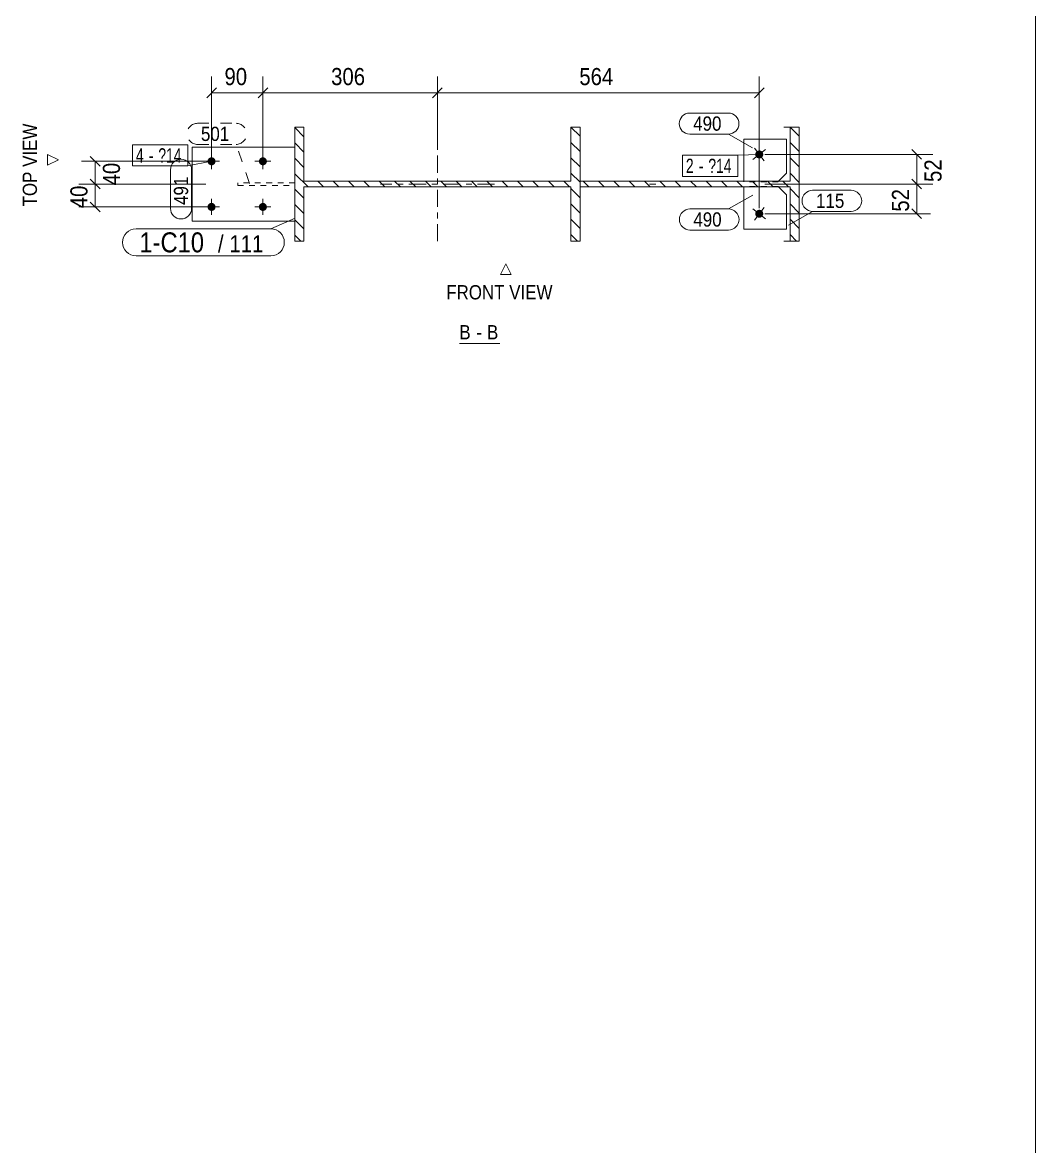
# Model space of a CAD drawing. Header units: millimetres. Extents: x 2 to 579, y 1 to 825.
# Drawn here: x 401.4 to 579, y 413 to 610 of the extents above; entities that cross this region are included whole.
import ezdxf

# ---------------------------------------------------------------- set-up
doc = ezdxf.new("R2010")
doc.units = ezdxf.units.MM
for name, pattern in [('XKITLINE00', [0]), ('XKITLINE01', [4, 1, -1, 1, -1]), ('XKITLINE02', [4, 2, -2]), ('XKITLINE03', [6, 3, -1, 1, -1])]:
    doc.linetypes.add(name, pattern=pattern)
for name, color, linetype, lineweight in [('Bolt', 3, 'Continuous', 0), ('BoltMark', 7, 'Continuous', 0), ('Dimensions', 7, 'Continuous', 0), ('DrawingSheet', 5, 'Continuous', 0), ('OtherObjectType', 7, 'Continuous', 0), ('Part', 2, 'Continuous', 0), ('PartMark', 7, 'Continuous', 0)]:
    doc.layers.add(name, color=color, linetype=linetype, lineweight=lineweight)
doc.styles.add('ARIAL', font='ARIAL.TTF')
doc.styles.add('ARIAL_NARROW', font='ARIALN.TTF')

# ---------------------------------------------------------------- blocks, each defined once
blk = doc.blocks.new('*A3')
at = {"layer": 'Part', "color": 7, "linetype": 'XKITLINE00', "lineweight": 0}
for p, q in [((450.78, 589.98), (449.18, 591.58)), ((499.18, 590.07), (497.58, 591.67)), ((450.78, 587.28), (449.18, 588.88)), ((499.18, 587.37), (497.58, 588.97)), ((450.78, 584.59), (449.18, 586.19)), ((499.18, 584.68), (497.58, 586.28)), ((451.5, 581.17), (449.18, 583.49)), ((499.18, 581.99), (497.58, 583.59)), ((454.2, 581.17), (453.2, 582.17)), ((456.89, 581.17), (455.89, 582.17)), ((459.59, 581.17), (458.59, 582.17)), ((462.28, 581.17), (461.28, 582.17)), ((464.97, 581.17), (463.97, 582.17)), ((467.67, 581.17), (466.67, 582.17)), ((470.36, 581.17), (469.36, 582.17)), ((473.06, 581.17), (472.06, 582.17)), ((475.75, 581.17), (474.75, 582.17)), ((478.44, 581.17), (477.44, 582.17)), ((481.14, 581.17), (480.14, 582.17)), ((483.83, 581.17), (482.83, 582.17)), ((486.53, 581.17), (485.53, 582.17)), ((489.22, 581.17), (488.22, 582.17)), ((491.91, 581.17), (490.91, 582.17)), ((494.61, 581.17), (493.61, 582.17)), ((497.3, 581.17), (496.3, 582.17)), ((450.78, 579.2), (449.18, 580.8)), ((499.18, 579.29), (497.58, 580.89)), ((450.78, 576.51), (449.18, 578.11)), ((499.18, 576.6), (497.58, 578.2)), ((450.78, 573.81), (449.18, 575.41)), ((499.18, 573.9), (497.58, 575.5)), ((450.23, 571.67), (449.18, 572.72)), ((498.72, 571.67), (497.58, 572.81))]:
    blk.add_line(p, q, dxfattribs=at)
blk = doc.blocks.new('*A4')
at = {"layer": 'Part', "color": 7, "linetype": 'XKITLINE00', "lineweight": 0}
for p, q in [((537.6, 590.06), (535.99, 591.67)), ((535.99, 591.67), (535.99, 591.67)), ((537.6, 587.37), (535.99, 588.97)), ((537.6, 584.67), (535.99, 586.28)), ((537.6, 581.98), (535.99, 583.59)), ((500.69, 581.17), (499.69, 582.17)), ((503.39, 581.17), (502.39, 582.17)), ((506.08, 581.17), (505.08, 582.17)), ((508.78, 581.17), (507.78, 582.17)), ((511.47, 581.17), (510.47, 582.17)), ((514.16, 581.17), (513.16, 582.17)), ((516.86, 581.17), (515.86, 582.17)), ((519.55, 581.17), (518.55, 582.17)), ((522.25, 581.17), (521.25, 582.17)), ((524.94, 581.17), (523.94, 582.17)), ((527.63, 581.17), (526.63, 582.17)), ((530.33, 581.17), (529.33, 582.17)), ((533.02, 581.17), (532.02, 582.17)), ((535.72, 581.17), (534.72, 582.17)), ((537.6, 579.28), (535.99, 580.89)), ((537.6, 576.59), (535.99, 578.2)), ((537.6, 573.89), (535.99, 575.5)), ((537.13, 571.67), (535.99, 572.81))]:
    blk.add_line(p, q, dxfattribs=at)
blk = doc.blocks.new('*A66')
at = {"layer": 'Bolt'}
blk.add_hatch(color=3, dxfattribs=at).paths.add_polyline_path([(530.01, 586.47), (529.99, 586.5), (529.97, 586.53), (529.95, 586.56), (529.94, 586.59), (529.92, 586.62), (529.91, 586.65), (529.9, 586.68), (529.9, 586.72), (529.89, 586.75), (529.88, 586.78), (529.88, 586.82), (529.88, 586.85), (529.88, 586.89), (529.88, 586.92), (529.88, 586.96), (529.89, 586.99), (529.9, 587.02), (529.9, 587.06), (529.91, 587.09), (529.93, 587.12), (529.94, 587.15), (529.95, 587.18), (529.97, 587.22), (529.99, 587.24), (530.01, 587.27), (530.03, 587.3), (530.05, 587.33), (530.07, 587.35), (530.1, 587.38), (530.12, 587.4), (530.15, 587.42), (530.18, 587.44), (530.2, 587.46), (530.23, 587.48), (530.26, 587.49), (530.3, 587.51), (530.33, 587.52), (530.36, 587.53), (530.39, 587.54), (530.43, 587.55), (530.46, 587.56), (530.49, 587.56), (530.53, 587.57), (530.56, 587.57), (530.6, 587.57), (530.63, 587.57), (530.67, 587.56), (530.7, 587.56), (530.73, 587.55), (530.77, 587.54), (530.8, 587.53), (530.83, 587.52), (530.86, 587.51), (530.89, 587.49), (530.92, 587.48), (530.95, 587.46), (530.98, 587.44), (531.01, 587.42), (531.04, 587.4), (531.06, 587.38), (531.09, 587.35), (531.11, 587.33), (531.13, 587.3), (531.15, 587.27), (531.17, 587.24), (531.19, 587.21), (531.2, 587.18), (531.22, 587.15), (531.23, 587.12), (531.24, 587.09), (531.25, 587.05), (531.26, 587.02), (531.27, 586.99), (531.27, 586.95), (531.28, 586.92), (531.28, 586.88), (531.28, 586.85), (531.28, 586.82), (531.27, 586.78), (531.27, 586.75), (531.26, 586.71), (531.25, 586.68), (531.24, 586.65), (531.23, 586.62), (531.22, 586.58), (531.2, 586.55), (531.19, 586.52), (531.17, 586.49), (531.15, 586.46), (531.13, 586.44), (531.11, 586.41), (531.08, 586.39), (531.06, 586.36), (531.03, 586.34), (531.01, 586.32), (530.98, 586.3), (530.95, 586.28), (530.92, 586.26), (530.89, 586.24), (530.86, 586.23), (530.83, 586.22), (530.8, 586.2), (530.76, 586.19), (530.73, 586.19), (530.7, 586.18), (530.66, 586.17), (530.63, 586.17), (530.59, 586.17), (530.56, 586.17), (530.53, 586.17), (530.49, 586.17), (530.46, 586.18), (530.42, 586.19), (530.39, 586.19), (530.36, 586.2), (530.33, 586.22), (530.29, 586.23), (530.26, 586.24), (530.23, 586.26), (530.2, 586.28), (530.17, 586.3), (530.15, 586.32), (530.12, 586.34), (530.09, 586.36), (530.07, 586.39), (530.05, 586.41), (530.03, 586.44)], flags=17)
at = {"layer": 'Bolt', "color": 3, "linetype": 'XKITLINE00', "lineweight": 0}
for p, q in [((529.47, 586.01), (531.68, 587.73)), ((531.44, 585.76), (529.72, 587.97))]:
    blk.add_line(p, q, dxfattribs=at)
blk = doc.blocks.new('*A67')
at = {"layer": 'Bolt'}
blk.add_hatch(color=3, dxfattribs=at).paths.add_polyline_path([(531.11, 576.01), (531.09, 575.99), (531.06, 575.96), (531.04, 575.94), (531.01, 575.92), (530.98, 575.9), (530.95, 575.88), (530.92, 575.86), (530.89, 575.84), (530.86, 575.83), (530.83, 575.82), (530.8, 575.8), (530.77, 575.79), (530.73, 575.79), (530.7, 575.78), (530.67, 575.77), (530.63, 575.77), (530.6, 575.77), (530.56, 575.77), (530.53, 575.77), (530.49, 575.77), (530.46, 575.78), (530.43, 575.79), (530.39, 575.79), (530.36, 575.8), (530.33, 575.82), (530.3, 575.83), (530.26, 575.84), (530.23, 575.86), (530.2, 575.88), (530.18, 575.9), (530.15, 575.92), (530.12, 575.94), (530.1, 575.96), (530.07, 575.99), (530.05, 576.01), (530.03, 576.04), (530.01, 576.06), (529.99, 576.09), (529.97, 576.12), (529.95, 576.15), (529.94, 576.18), (529.93, 576.22), (529.91, 576.25), (529.9, 576.28), (529.9, 576.31), (529.89, 576.35), (529.88, 576.38), (529.88, 576.42), (529.88, 576.45), (529.88, 576.48), (529.88, 576.52), (529.88, 576.55), (529.89, 576.59), (529.9, 576.62), (529.9, 576.65), (529.91, 576.69), (529.92, 576.72), (529.94, 576.75), (529.95, 576.78), (529.97, 576.81), (529.99, 576.84), (530.01, 576.87), (530.03, 576.9), (530.05, 576.93), (530.07, 576.95), (530.09, 576.98), (530.12, 577), (530.15, 577.02), (530.17, 577.04), (530.2, 577.06), (530.23, 577.08), (530.26, 577.09), (530.29, 577.11), (530.33, 577.12), (530.36, 577.13), (530.39, 577.14), (530.42, 577.15), (530.46, 577.16), (530.49, 577.16), (530.53, 577.17), (530.56, 577.17), (530.59, 577.17), (530.63, 577.17), (530.66, 577.16), (530.7, 577.16), (530.73, 577.15), (530.76, 577.14), (530.8, 577.13), (530.83, 577.12), (530.86, 577.11), (530.89, 577.09), (530.92, 577.08), (530.95, 577.06), (530.98, 577.04), (531.01, 577.02), (531.03, 577), (531.06, 576.98), (531.08, 576.95), (531.11, 576.93), (531.13, 576.9), (531.15, 576.87), (531.17, 576.84), (531.19, 576.82), (531.2, 576.78), (531.22, 576.75), (531.23, 576.72), (531.24, 576.69), (531.25, 576.66), (531.26, 576.62), (531.27, 576.59), (531.27, 576.56), (531.28, 576.52), (531.28, 576.49), (531.28, 576.45), (531.28, 576.42), (531.27, 576.38), (531.27, 576.35), (531.26, 576.32), (531.25, 576.28), (531.24, 576.25), (531.23, 576.22), (531.22, 576.19), (531.2, 576.16), (531.19, 576.13), (531.17, 576.1), (531.15, 576.07), (531.13, 576.04)], flags=17)
at = {"layer": 'Bolt', "color": 3, "linetype": 'XKITLINE00', "lineweight": 0}
for p, q in [((531.68, 575.61), (529.47, 577.33)), ((531.44, 577.57), (529.72, 575.36))]:
    blk.add_line(p, q, dxfattribs=at)
blk = doc.blocks.new('*A68')
at = {"layer": 'Bolt'}
for points in [[(434.61, 586.37), (434.65, 586.37), (434.68, 586.36), (434.72, 586.36), (434.75, 586.35), (434.78, 586.34), (434.81, 586.33), (434.85, 586.32), (434.88, 586.3), (434.91, 586.29), (434.94, 586.27), (434.97, 586.25), (435, 586.23), (435.02, 586.21), (435.05, 586.19), (435.07, 586.16), (435.1, 586.14), (435.12, 586.11), (435.14, 586.09), (435.16, 586.06), (435.18, 586.03), (435.2, 586), (435.21, 585.97), (435.23, 585.94), (435.24, 585.9), (435.25, 585.87), (435.26, 585.84), (435.26, 585.81), (435.27, 585.77), (435.28, 585.74), (435.28, 585.7), (435.28, 585.67), (435.28, 585.63), (435.28, 585.6), (435.27, 585.57), (435.26, 585.53), (435.26, 585.5), (435.25, 585.47), (435.24, 585.43), (435.23, 585.4), (435.21, 585.37), (435.2, 585.34), (435.18, 585.31), (435.16, 585.28), (435.14, 585.25), (435.12, 585.22), (435.1, 585.2), (435.07, 585.17), (435.05, 585.15), (435.02, 585.13), (435, 585.11), (434.97, 585.09), (434.94, 585.07), (434.91, 585.05), (434.88, 585.04), (434.85, 585.02), (434.81, 585.01), (434.78, 585), (434.75, 584.99), (434.72, 584.98), (434.68, 584.98), (434.65, 584.97), (434.61, 584.97), (434.58, 584.97), (434.54, 584.97), (434.51, 584.97), (434.48, 584.98), (434.44, 584.98), (434.41, 584.99), (434.38, 585), (434.34, 585.01), (434.31, 585.02), (434.28, 585.04), (434.25, 585.05), (434.22, 585.07), (434.19, 585.09), (434.16, 585.11), (434.13, 585.13), (434.11, 585.15), (434.08, 585.17), (434.06, 585.2), (434.04, 585.22), (434.02, 585.25), (434, 585.28), (433.98, 585.31), (433.96, 585.34), (433.95, 585.37), (433.93, 585.4), (433.92, 585.43), (433.91, 585.47), (433.9, 585.5), (433.89, 585.53), (433.89, 585.57), (433.88, 585.6), (433.88, 585.63), (433.88, 585.67), (433.88, 585.7), (433.88, 585.74), (433.89, 585.77), (433.89, 585.81), (433.9, 585.84), (433.91, 585.87), (433.92, 585.9), (433.93, 585.94), (433.95, 585.97), (433.96, 586), (433.98, 586.03), (434, 586.06), (434.02, 586.09), (434.04, 586.11), (434.06, 586.14), (434.08, 586.16), (434.11, 586.19), (434.13, 586.21), (434.16, 586.23), (434.19, 586.25), (434.22, 586.27), (434.25, 586.29), (434.28, 586.3), (434.31, 586.32), (434.34, 586.33), (434.38, 586.34), (434.41, 586.35), (434.44, 586.36), (434.48, 586.36), (434.51, 586.37), (434.54, 586.37), (434.58, 586.37)], [(443.61, 586.37), (443.65, 586.37), (443.68, 586.36), (443.72, 586.36), (443.75, 586.35), (443.78, 586.34), (443.81, 586.33), (443.85, 586.32), (443.88, 586.3), (443.91, 586.29), (443.94, 586.27), (443.97, 586.25), (444, 586.23), (444.02, 586.21), (444.05, 586.19), (444.07, 586.16), (444.1, 586.14), (444.12, 586.11), (444.14, 586.09), (444.16, 586.06), (444.18, 586.03), (444.2, 586), (444.21, 585.97), (444.23, 585.94), (444.24, 585.9), (444.25, 585.87), (444.26, 585.84), (444.26, 585.81), (444.27, 585.77), (444.28, 585.74), (444.28, 585.7), (444.28, 585.67), (444.28, 585.63), (444.28, 585.6), (444.27, 585.57), (444.26, 585.53), (444.26, 585.5), (444.25, 585.47), (444.24, 585.43), (444.23, 585.4), (444.21, 585.37), (444.2, 585.34), (444.18, 585.31), (444.16, 585.28), (444.14, 585.25), (444.12, 585.22), (444.1, 585.2), (444.07, 585.17), (444.05, 585.15), (444.02, 585.13), (444, 585.11), (443.97, 585.09), (443.94, 585.07), (443.91, 585.05), (443.88, 585.04), (443.85, 585.02), (443.81, 585.01), (443.78, 585), (443.75, 584.99), (443.72, 584.98), (443.68, 584.98), (443.65, 584.97), (443.61, 584.97), (443.58, 584.97), (443.54, 584.97), (443.51, 584.97), (443.48, 584.98), (443.44, 584.98), (443.41, 584.99), (443.38, 585), (443.34, 585.01), (443.31, 585.02), (443.28, 585.04), (443.25, 585.05), (443.22, 585.07), (443.19, 585.09), (443.16, 585.11), (443.13, 585.13), (443.11, 585.15), (443.08, 585.17), (443.06, 585.2), (443.04, 585.22), (443.02, 585.25), (443, 585.28), (442.98, 585.31), (442.96, 585.34), (442.95, 585.37), (442.93, 585.4), (442.92, 585.43), (442.91, 585.47), (442.9, 585.5), (442.89, 585.53), (442.89, 585.57), (442.88, 585.6), (442.88, 585.63), (442.88, 585.67), (442.88, 585.7), (442.88, 585.74), (442.89, 585.77), (442.89, 585.81), (442.9, 585.84), (442.91, 585.87), (442.92, 585.9), (442.93, 585.94), (442.95, 585.97), (442.96, 586), (442.98, 586.03), (443, 586.06), (443.02, 586.09), (443.04, 586.11), (443.06, 586.14), (443.08, 586.16), (443.11, 586.19), (443.13, 586.21), (443.16, 586.23), (443.19, 586.25), (443.22, 586.27), (443.25, 586.29), (443.28, 586.3), (443.31, 586.32), (443.34, 586.33), (443.38, 586.34), (443.41, 586.35), (443.44, 586.36), (443.48, 586.36), (443.51, 586.37), (443.54, 586.37), (443.58, 586.37)], [(434.61, 578.37), (434.65, 578.37), (434.68, 578.36), (434.72, 578.36), (434.75, 578.35), (434.78, 578.34), (434.81, 578.33), (434.85, 578.32), (434.88, 578.3), (434.91, 578.29), (434.94, 578.27), (434.97, 578.25), (435, 578.23), (435.02, 578.21), (435.05, 578.19), (435.07, 578.16), (435.1, 578.14), (435.12, 578.11), (435.14, 578.09), (435.16, 578.06), (435.18, 578.03), (435.2, 578), (435.21, 577.97), (435.23, 577.94), (435.24, 577.9), (435.25, 577.87), (435.26, 577.84), (435.26, 577.81), (435.27, 577.77), (435.28, 577.74), (435.28, 577.7), (435.28, 577.67), (435.28, 577.63), (435.28, 577.6), (435.27, 577.57), (435.26, 577.53), (435.26, 577.5), (435.25, 577.47), (435.24, 577.43), (435.23, 577.4), (435.21, 577.37), (435.2, 577.34), (435.18, 577.31), (435.16, 577.28), (435.14, 577.25), (435.12, 577.22), (435.1, 577.2), (435.07, 577.17), (435.05, 577.15), (435.02, 577.13), (435, 577.11), (434.97, 577.09), (434.94, 577.07), (434.91, 577.05), (434.88, 577.04), (434.85, 577.02), (434.81, 577.01), (434.78, 577), (434.75, 576.99), (434.72, 576.98), (434.68, 576.98), (434.65, 576.97), (434.61, 576.97), (434.58, 576.97), (434.54, 576.97), (434.51, 576.97), (434.48, 576.98), (434.44, 576.98), (434.41, 576.99), (434.38, 577), (434.34, 577.01), (434.31, 577.02), (434.28, 577.04), (434.25, 577.05), (434.22, 577.07), (434.19, 577.09), (434.16, 577.11), (434.13, 577.13), (434.11, 577.15), (434.08, 577.17), (434.06, 577.2), (434.04, 577.22), (434.02, 577.25), (434, 577.28), (433.98, 577.31), (433.96, 577.34), (433.95, 577.37), (433.93, 577.4), (433.92, 577.43), (433.91, 577.47), (433.9, 577.5), (433.89, 577.53), (433.89, 577.57), (433.88, 577.6), (433.88, 577.63), (433.88, 577.67), (433.88, 577.7), (433.88, 577.74), (433.89, 577.77), (433.89, 577.81), (433.9, 577.84), (433.91, 577.87), (433.92, 577.9), (433.93, 577.94), (433.95, 577.97), (433.96, 578), (433.98, 578.03), (434, 578.06), (434.02, 578.09), (434.04, 578.11), (434.06, 578.14), (434.08, 578.16), (434.11, 578.19), (434.13, 578.21), (434.16, 578.23), (434.19, 578.25), (434.22, 578.27), (434.25, 578.29), (434.28, 578.3), (434.31, 578.32), (434.34, 578.33), (434.38, 578.34), (434.41, 578.35), (434.44, 578.36), (434.48, 578.36), (434.51, 578.37), (434.54, 578.37), (434.58, 578.37)], [(443.61, 578.37), (443.65, 578.37), (443.68, 578.36), (443.72, 578.36), (443.75, 578.35), (443.78, 578.34), (443.81, 578.33), (443.85, 578.32), (443.88, 578.3), (443.91, 578.29), (443.94, 578.27), (443.97, 578.25), (444, 578.23), (444.02, 578.21), (444.05, 578.19), (444.07, 578.16), (444.1, 578.14), (444.12, 578.11), (444.14, 578.09), (444.16, 578.06), (444.18, 578.03), (444.2, 578), (444.21, 577.97), (444.23, 577.94), (444.24, 577.9), (444.25, 577.87), (444.26, 577.84), (444.26, 577.81), (444.27, 577.77), (444.28, 577.74), (444.28, 577.7), (444.28, 577.67), (444.28, 577.63), (444.28, 577.6), (444.27, 577.57), (444.26, 577.53), (444.26, 577.5), (444.25, 577.47), (444.24, 577.43), (444.23, 577.4), (444.21, 577.37), (444.2, 577.34), (444.18, 577.31), (444.16, 577.28), (444.14, 577.25), (444.12, 577.22), (444.1, 577.2), (444.07, 577.17), (444.05, 577.15), (444.02, 577.13), (444, 577.11), (443.97, 577.09), (443.94, 577.07), (443.91, 577.05), (443.88, 577.04), (443.85, 577.02), (443.81, 577.01), (443.78, 577), (443.75, 576.99), (443.72, 576.98), (443.68, 576.98), (443.65, 576.97), (443.61, 576.97), (443.58, 576.97), (443.54, 576.97), (443.51, 576.97), (443.48, 576.98), (443.44, 576.98), (443.41, 576.99), (443.38, 577), (443.34, 577.01), (443.31, 577.02), (443.28, 577.04), (443.25, 577.05), (443.22, 577.07), (443.19, 577.09), (443.16, 577.11), (443.13, 577.13), (443.11, 577.15), (443.08, 577.17), (443.06, 577.2), (443.04, 577.22), (443.02, 577.25), (443, 577.28), (442.98, 577.31), (442.96, 577.34), (442.95, 577.37), (442.93, 577.4), (442.92, 577.43), (442.91, 577.47), (442.9, 577.5), (442.89, 577.53), (442.89, 577.57), (442.88, 577.6), (442.88, 577.63), (442.88, 577.67), (442.88, 577.7), (442.88, 577.74), (442.89, 577.77), (442.89, 577.81), (442.9, 577.84), (442.91, 577.87), (442.92, 577.9), (442.93, 577.94), (442.95, 577.97), (442.96, 578), (442.98, 578.03), (443, 578.06), (443.02, 578.09), (443.04, 578.11), (443.06, 578.14), (443.08, 578.16), (443.11, 578.19), (443.13, 578.21), (443.16, 578.23), (443.19, 578.25), (443.22, 578.27), (443.25, 578.29), (443.28, 578.3), (443.31, 578.32), (443.34, 578.33), (443.38, 578.34), (443.41, 578.35), (443.44, 578.36), (443.48, 578.36), (443.51, 578.37), (443.54, 578.37), (443.58, 578.37)]]:
    blk.add_hatch(color=3, dxfattribs=at).paths.add_polyline_path(points, flags=17)
at = {"layer": 'Bolt', "color": 3, "linetype": 'XKITLINE00', "lineweight": 0}
for p, q in [((433.18, 585.67), (435.98, 585.67)), ((434.58, 587.07), (434.58, 584.27)), ((442.18, 585.67), (444.98, 585.67)), ((443.58, 587.07), (443.58, 584.27)), ((433.18, 577.67), (435.98, 577.67)), ((434.58, 579.07), (434.58, 576.27)), ((442.18, 577.67), (444.98, 577.67)), ((443.58, 579.07), (443.58, 576.27))]:
    blk.add_line(p, q, dxfattribs=at)
blk = doc.blocks.new('*A69')
at = {"layer": 'Part', "color": 2, "linetype": 'XKITLINE00', "lineweight": 0}
for p, q in [((449.18, 571.67), (449.18, 591.67)), ((449.18, 591.67), (450.78, 591.67)), ((450.78, 591.67), (450.78, 582.17)), ((497.58, 591.67), (499.18, 591.67)), ((497.58, 582.17), (497.58, 591.67)), ((499.18, 591.67), (499.18, 571.67)), ((450.78, 582.17), (497.58, 582.17)), ((497.58, 581.17), (450.78, 581.17)), ((450.78, 581.17), (450.78, 571.67)), ((497.58, 571.67), (497.58, 581.17)), ((450.78, 571.67), (449.18, 571.67)), ((499.18, 571.67), (497.58, 571.67))]:
    blk.add_line(p, q, dxfattribs=at)
at = {"layer": 'Part', "color": 7, "linetype": 'XKITLINE03', "lineweight": 0}
for p, q in [((474.18, 571.67), (474.18, 591.67)), ((484.18, 581.67), (464.18, 581.67))]:
    blk.add_line(p, q, dxfattribs=at)
blk = doc.blocks.new('*A70')
at = {"layer": 'Part', "color": 2, "linetype": 'XKITLINE00', "lineweight": 0}
for p, q in [((527.88, 582.17), (527.88, 589.57)), ((527.88, 589.57), (535.38, 589.57)), ((535.38, 589.57), (535.38, 583.57)), ((535.38, 583.57), (533.98, 582.17))]:
    blk.add_line(p, q, dxfattribs=at)
at = {"layer": 'Part', "color": 7, "linetype": 'XKITLINE01', "lineweight": 0}
for p, q in [((527.88, 582.07), (527.88, 582.17)), ((533.88, 582.07), (527.88, 582.07)), ((533.98, 582.17), (533.88, 582.07))]:
    blk.add_line(p, q, dxfattribs=at)
blk = doc.blocks.new('*A71')
at = {"layer": 'Part', "color": 7, "linetype": 'XKITLINE01', "lineweight": 0}
for p, q in [((533.88, 581.27), (527.88, 581.27)), ((527.88, 581.17), (527.88, 581.27)), ((527.88, 581.27), (527.88, 581.17)), ((533.98, 581.17), (533.88, 581.27))]:
    blk.add_line(p, q, dxfattribs=at)
at = {"layer": 'Part', "color": 2, "linetype": 'XKITLINE00', "lineweight": 0}
for p, q in [((527.88, 573.77), (527.88, 581.17)), ((535.38, 579.77), (533.98, 581.17)), ((535.38, 573.77), (535.38, 579.77)), ((535.38, 573.77), (527.88, 573.77))]:
    blk.add_line(p, q, dxfattribs=at)
blk = doc.blocks.new('*A72')
at = {"layer": 'Part', "color": 7, "linetype": 'XKITLINE01', "lineweight": 0}
for p, q in [((439.18, 581.92), (439.18, 581.42)), ((449.18, 581.92), (439.18, 581.92)), ((439.18, 581.42), (449.18, 581.42)), ((449.18, 581.42), (449.18, 581.92))]:
    blk.add_line(p, q, dxfattribs=at)
blk = doc.blocks.new('*A73')
at = {"layer": 'Part', "color": 2, "linetype": 'XKITLINE00', "lineweight": 0}
for p, q in [((431.18, 588.17), (431.18, 575.17)), ((431.18, 588.17), (449.18, 588.17)), ((431.18, 575.17), (449.18, 575.17))]:
    blk.add_line(p, q, dxfattribs=at)
at = {"layer": 'Part', "color": 7, "linetype": 'XKITLINE01', "lineweight": 0}
for p, q in [((431.18, 575.17), (431.18, 588.17)), ((449.18, 575.17), (449.18, 588.17)), ((449.18, 588.17), (449.18, 575.17))]:
    blk.add_line(p, q, dxfattribs=at)
blk = doc.blocks.new('*A74')
at = {"layer": 'Part', "color": 2, "linetype": 'XKITLINE00', "lineweight": 0}
for p, q in [((534.87, 591.67), (537.6, 591.67)), ((535.99, 582.17), (535.99, 591.67)), ((537.6, 591.67), (537.6, 571.67)), ((499.18, 581.17), (499.18, 582.17)), ((499.18, 582.17), (499.18, 582.17)), ((499.18, 582.17), (535.99, 582.17)), ((535.99, 581.17), (499.18, 581.17)), ((535.99, 571.67), (535.99, 581.17)), ((537.6, 571.67), (534.87, 571.67))]:
    blk.add_line(p, q, dxfattribs=at)
at = {"layer": 'Part', "color": 7, "linetype": 'XKITLINE03', "lineweight": 0}
blk.add_line((512.45, 581.67), (511.33, 581.67), dxfattribs=at)
blk = doc.blocks.new('*A84')
at = {"layer": 'DrawingSheet', "color": 5, "linetype": 'XKITLINE00', "lineweight": 0}
blk.add_line((579, 5), (579, 825), dxfattribs=at)
blk = doc.blocks.new('*A186')
at = {"layer": 'Dimensions', "color": 7, "linetype": 'XKITLINE00', "lineweight": 0}
for p, q in [((434.58, 586.67), (434.58, 600.52)), ((443.58, 586.67), (443.58, 600.52)), ((435.43, 598.52), (433.73, 596.82)), ((434.58, 597.67), (443.58, 597.67)), ((444.43, 598.52), (442.73, 596.82))]:
    blk.add_line(p, q, dxfattribs=at)
at = {"layer": 'Dimensions', "color": 3}
for p in [(434.58, 597.67), (443.58, 597.67)]:
    blk.add_point(p, dxfattribs=at)
at = {"layer": 'Dimensions', "color": 3, "style": 'ARIAL', "width": 0.85}
blk.add_text('90', height=3, dxfattribs=at).set_placement((436.85, 599.02))
blk = doc.blocks.new('*A187')
at = {"layer": 'Dimensions', "color": 7, "linetype": 'XKITLINE00', "lineweight": 0}
for p, q in [((443.58, 586.67), (443.58, 600.52)), ((474.18, 587.87), (474.18, 600.52)), ((444.43, 598.52), (442.73, 596.82)), ((443.58, 597.67), (474.18, 597.67)), ((475.03, 598.52), (473.33, 596.82))]:
    blk.add_line(p, q, dxfattribs=at)
at = {"layer": 'Dimensions', "color": 3}
for p in [(443.58, 597.67), (474.18, 597.67)]:
    blk.add_point(p, dxfattribs=at)
at = {"layer": 'Dimensions', "color": 3, "style": 'ARIAL', "width": 0.85}
blk.add_text('306', height=3, dxfattribs=at).set_placement((455.54, 599.02))
blk = doc.blocks.new('*A188')
at = {"layer": 'Dimensions', "color": 7, "linetype": 'XKITLINE00', "lineweight": 0}
for p, q in [((474.18, 587.87), (474.18, 600.52)), ((530.58, 577.47), (530.58, 600.52)), ((475.03, 598.52), (473.33, 596.82)), ((474.18, 597.67), (530.58, 597.67)), ((531.43, 598.52), (529.73, 596.82))]:
    blk.add_line(p, q, dxfattribs=at)
at = {"layer": 'Dimensions', "color": 3}
for p in [(474.18, 597.67), (530.58, 597.67)]:
    blk.add_point(p, dxfattribs=at)
at = {"layer": 'Dimensions', "color": 3, "style": 'ARIAL', "width": 0.85}
blk.add_text('564', height=3, dxfattribs=at).set_placement((499.04, 599.02))
blk = doc.blocks.new('*A189')
at = {"layer": 'Dimensions', "color": 7, "linetype": 'XKITLINE00', "lineweight": 0}
for p, q in [((531.58, 581.67), (560.58, 581.67)), ((557.33, 582.52), (559.03, 580.82)), ((558.18, 576.47), (558.18, 581.67)), ((557.33, 577.32), (559.03, 575.62)), ((531.58, 576.47), (560.58, 576.47))]:
    blk.add_line(p, q, dxfattribs=at)
at = {"layer": 'Dimensions', "color": 3}
for p in [(558.18, 581.67), (558.18, 576.47)]:
    blk.add_point(p, dxfattribs=at)
at = {"layer": 'Dimensions', "color": 3, "style": 'ARIAL', "width": 0.85}
blk.add_text('52', height=3, rotation=90.0002, dxfattribs=at).set_placement((556.83, 576.84))
blk = doc.blocks.new('*A190')
at = {"layer": 'Dimensions', "color": 7, "linetype": 'XKITLINE00', "lineweight": 0}
for p, q in [((557.33, 587.72), (559.03, 586.02)), ((531.58, 586.87), (561.03, 586.87)), ((558.18, 581.67), (558.18, 586.87)), ((531.58, 581.67), (561.03, 581.67)), ((557.33, 582.52), (559.03, 580.82))]:
    blk.add_line(p, q, dxfattribs=at)
at = {"layer": 'Dimensions', "color": 3}
for p in [(558.18, 586.87), (558.18, 581.67)]:
    blk.add_point(p, dxfattribs=at)
at = {"layer": 'Dimensions', "color": 3, "style": 'ARIAL', "width": 0.85}
blk.add_text('52', height=3, rotation=90.0002, dxfattribs=at).set_placement((562.53, 582.04))
blk = doc.blocks.new('*A191')
at = {"layer": 'Dimensions', "color": 7, "linetype": 'XKITLINE00', "lineweight": 0}
for p, q in [((433.58, 581.67), (411.33, 581.67)), ((413.33, 582.52), (415.03, 580.82)), ((414.18, 577.67), (414.18, 581.67)), ((433.58, 577.67), (411.33, 577.67)), ((413.33, 578.52), (415.03, 576.82))]:
    blk.add_line(p, q, dxfattribs=at)
at = {"layer": 'Dimensions', "color": 3}
for p in [(414.18, 581.67), (414.18, 577.67)]:
    blk.add_point(p, dxfattribs=at)
at = {"layer": 'Dimensions', "color": 3, "style": 'ARIAL', "width": 0.85}
blk.add_text('40', height=3, rotation=90.0002, dxfattribs=at).set_placement((412.83, 577.44))
blk = doc.blocks.new('*A192')
at = {"layer": 'Dimensions', "color": 7, "linetype": 'XKITLINE00', "lineweight": 0}
for p, q in [((433.58, 585.67), (411.78, 585.67)), ((413.33, 586.52), (415.03, 584.82)), ((414.18, 581.67), (414.18, 585.67)), ((433.58, 581.67), (411.78, 581.67)), ((413.33, 582.52), (415.03, 580.82))]:
    blk.add_line(p, q, dxfattribs=at)
at = {"layer": 'Dimensions', "color": 3}
for p in [(414.18, 585.67), (414.18, 581.67)]:
    blk.add_point(p, dxfattribs=at)
at = {"layer": 'Dimensions', "color": 3, "style": 'ARIAL', "width": 0.85}
blk.add_text('40', height=3, rotation=90.0002, dxfattribs=at).set_placement((418.53, 581.44))
blk = doc.blocks.new('*A193')
at = {"layer": 'BoltMark', "color": 7, "linetype": 'XKITLINE00', "lineweight": 0}
for p, q in [((420.72, 588.55), (430.41, 588.55)), ((420.72, 584.85), (420.72, 588.55)), ((430.41, 584.85), (430.41, 588.55)), ((434.58, 585.67), (430.41, 584.85)), ((420.72, 584.85), (430.41, 584.85))]:
    blk.add_line(p, q, dxfattribs=at)
at = {"layer": 'BoltMark', "color": 3, "style": 'ARIAL_NARROW', "width": 0.85}
for s, p in [('4', (421.32, 585.45)), ('?14', (425.25, 585.45)), ('-', (423.59, 585.45))]:
    blk.add_text(s, height=2.5, dxfattribs=at).set_placement(p)
blk = doc.blocks.new('*A194')
at = {"layer": 'BoltMark', "color": 7, "linetype": 'XKITLINE00', "lineweight": 0}
for p, q in [((517.12, 586.72), (526.81, 586.72)), ((517.12, 583.02), (517.12, 586.72)), ((530.58, 586.87), (526.81, 586.72)), ((526.81, 583.02), (526.81, 586.72)), ((517.12, 583.02), (526.81, 583.02))]:
    blk.add_line(p, q, dxfattribs=at)
at = {"layer": 'BoltMark', "color": 3, "style": 'ARIAL_NARROW', "width": 0.85}
for s, p in [('2', (517.72, 583.62)), ('?14', (521.65, 583.62)), ('-', (519.99, 583.62))]:
    blk.add_text(s, height=2.5, dxfattribs=at).set_placement(p)
blk = doc.blocks.new('*A195')
at = {"layer": 'PartMark', "color": 7, "linetype": 'XKITLINE00', "lineweight": 0}
for p, q in [((539.93, 580.59), (546.69, 580.59)), ((535.69, 574.5), (539.93, 576.89)), ((539.93, 576.89), (546.69, 576.89))]:
    blk.add_line(p, q, dxfattribs=at)
for centre, start, end in [((539.93, 578.74), 90, 270), ((546.69, 578.74), 270, 90)]:
    blk.add_arc(centre, 1.85, start, end, dxfattribs=at)
at = {"layer": 'PartMark', "color": 3, "style": 'ARIAL', "width": 0.85}
blk.add_text('115', height=2.5, dxfattribs=at).set_placement((540.53, 577.49))
blk = doc.blocks.new('*A196')
at = {"layer": 'PartMark', "color": 7, "linetype": 'XKITLINE00', "lineweight": 0}
for p, q in [((427.38, 577.42), (427.38, 584.18)), ((431.08, 577.42), (431.08, 584.18))]:
    blk.add_line(p, q, dxfattribs=at)
for centre, start, end in [((429.23, 584.18), 0, 180), ((429.23, 577.42), 180, 0)]:
    blk.add_arc(centre, 1.85, start, end, dxfattribs=at)
at = {"layer": 'PartMark', "color": 3, "style": 'ARIAL', "width": 0.85}
blk.add_text('491', height=2.5, rotation=90.0002, dxfattribs=at).set_placement((430.48, 578.02))
blk = doc.blocks.new('*A197')
at = {"layer": 'PartMark', "color": 7, "linetype": 'XKITLINE02', "lineweight": 0}
for p, q in [((432.12, 592.33), (438.88, 592.33)), ((432.12, 588.63), (438.88, 588.63)), ((441.21, 581.79), (438.88, 588.63))]:
    blk.add_line(p, q, dxfattribs=at)
for centre, start, end in [((432.12, 590.48), 90, 270), ((438.88, 590.48), 270, 90)]:
    blk.add_arc(centre, 1.85, start, end, dxfattribs=at)
at = {"layer": 'PartMark', "color": 3, "style": 'ARIAL', "width": 0.85}
blk.add_text('501', height=2.5, dxfattribs=at).set_placement((432.72, 589.23))
blk = doc.blocks.new('*A198')
at = {"layer": 'PartMark', "color": 7, "linetype": 'XKITLINE00', "lineweight": 0}
for p, q in [((529.43, 579.71), (525.19, 577.32)), ((518.43, 577.32), (525.19, 577.32)), ((518.43, 573.62), (525.19, 573.62))]:
    blk.add_line(p, q, dxfattribs=at)
for centre, start, end in [((518.43, 575.47), 90, 270), ((525.19, 575.47), 270, 90)]:
    blk.add_arc(centre, 1.85, start, end, dxfattribs=at)
at = {"layer": 'PartMark', "color": 3, "style": 'ARIAL', "width": 0.85}
blk.add_text('490', height=2.5, dxfattribs=at).set_placement((519.03, 574.22))
blk = doc.blocks.new('*A199')
at = {"layer": 'PartMark', "color": 7, "linetype": 'XKITLINE00', "lineweight": 0}
for p, q in [((518.4, 594.13), (525.17, 594.13)), ((518.4, 590.43), (525.17, 590.43)), ((529.41, 588.04), (525.17, 590.43))]:
    blk.add_line(p, q, dxfattribs=at)
for centre, start, end in [((518.4, 592.28), 90, 270), ((525.17, 592.28), 270, 90)]:
    blk.add_arc(centre, 1.85, start, end, dxfattribs=at)
at = {"layer": 'PartMark', "color": 3, "style": 'ARIAL', "width": 0.85}
blk.add_text('490', height=2.5, dxfattribs=at).set_placement((519, 591.03))
blk = doc.blocks.new('*A200')
at = {"layer": 'PartMark', "color": 7, "linetype": 'XKITLINE00', "lineweight": 0}
for p, q in [((449.23, 575.7), (444.98, 573.81)), ((421.34, 573.81), (444.98, 573.81)), ((421.34, 569.11), (444.98, 569.11))]:
    blk.add_line(p, q, dxfattribs=at)
for centre, start, end in [((421.34, 571.46), 90, 270), ((444.98, 571.46), 270, 90)]:
    blk.add_arc(centre, 2.35, start, end, dxfattribs=at)
at = {"layer": 'PartMark', "color": 1, "style": 'ARIAL', "width": 0.85}
blk.add_text('1-C10', height=3.5, dxfattribs=at).set_placement((421.94, 569.71))
at = {"layer": 'PartMark', "color": 3, "style": 'ARIAL', "width": 0.85}
for s, p in [('/', (435.7, 569.71)), ('111', (437.71, 569.71))]:
    blk.add_text(s, height=3, dxfattribs=at).set_placement(p)
blk = doc.blocks.new('*A201')
at = {"layer": 'OtherObjectType', "color": 7, "linetype": 'XKITLINE00', "lineweight": 0}
for p, q in [((405.85, 584.97), (405.85, 586.85)), ((405.85, 586.85), (407.73, 585.91)), ((407.73, 585.91), (405.85, 584.97)), ((407.73, 585.91), (407.73, 585.91)), ((485.24, 565.83), (486.18, 567.71)), ((486.18, 567.71), (487.12, 565.83)), ((486.18, 567.71), (486.18, 567.71)), ((487.12, 565.83), (485.24, 565.83)), ((478.02, 553.71), (485.08, 553.71))]:
    blk.add_line(p, q, dxfattribs=at)
at = {"layer": 'OtherObjectType', "color": 7, "style": 'ARIAL', "width": 0.85}
blk.add_text('TOP VIEW', height=2.5, rotation=90, dxfattribs=at).set_placement((403.98, 577.76))
for s, p in [('FRONT VIEW', (475.71, 561.46)), ('B', (478.02, 554.46)), ('B', (482.86, 554.46)), ('-', (481, 554.46))]:
    blk.add_text(s, height=2.5, dxfattribs=at).set_placement(p)

msp = doc.modelspace()

# ---------------------------------------------------------------- block references
at = {"lineweight": 0}
for name in ['*A84', '*A186', '*A187', '*A188', '*A199', '*A197', '*A3', '*A69', '*A74', '*A4', '*A70', '*A193', '*A73', '*A66', '*A190', '*A192', '*A196', '*A68', '*A194', '*A191', '*A72', '*A71', '*A189', '*A198', '*A195', '*A67', '*A200']:
    msp.add_blockref(name, (0, 0), dxfattribs=at)
at = {"layer": 'OtherObjectType', "lineweight": 0}
msp.add_blockref('*A201', (0, 0), dxfattribs=at)

doc.saveas('drawing.dxf')
